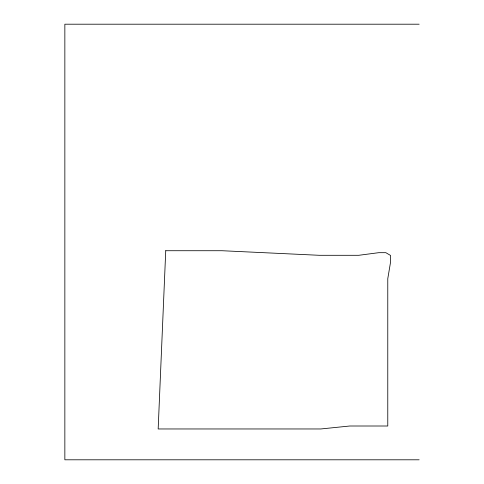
<?xml version="1.0" encoding="UTF-8"?>
<svg xmlns="http://www.w3.org/2000/svg" width="484" height="484" viewBox="0 0 484 484"><rect width="100%" height="100%" fill="white"/><g stroke="black" fill="none" stroke-linecap="round" stroke-linejoin="round"><path stroke-width="0.73" d="M419.15 24.2L64.85 24.2L64.85 459.8L419.15 459.8M165.74 250.724L158.165 428.963L320.825 428.963L349.817 426.005L387.775 426.005L387.775 278.681L390.546 262.177L390.546 255.449L385.845 252.684L378.748 252.684L358.729 255.298L319.265 255.298L222.065 250.724L165.74 250.724"/></g></svg>
